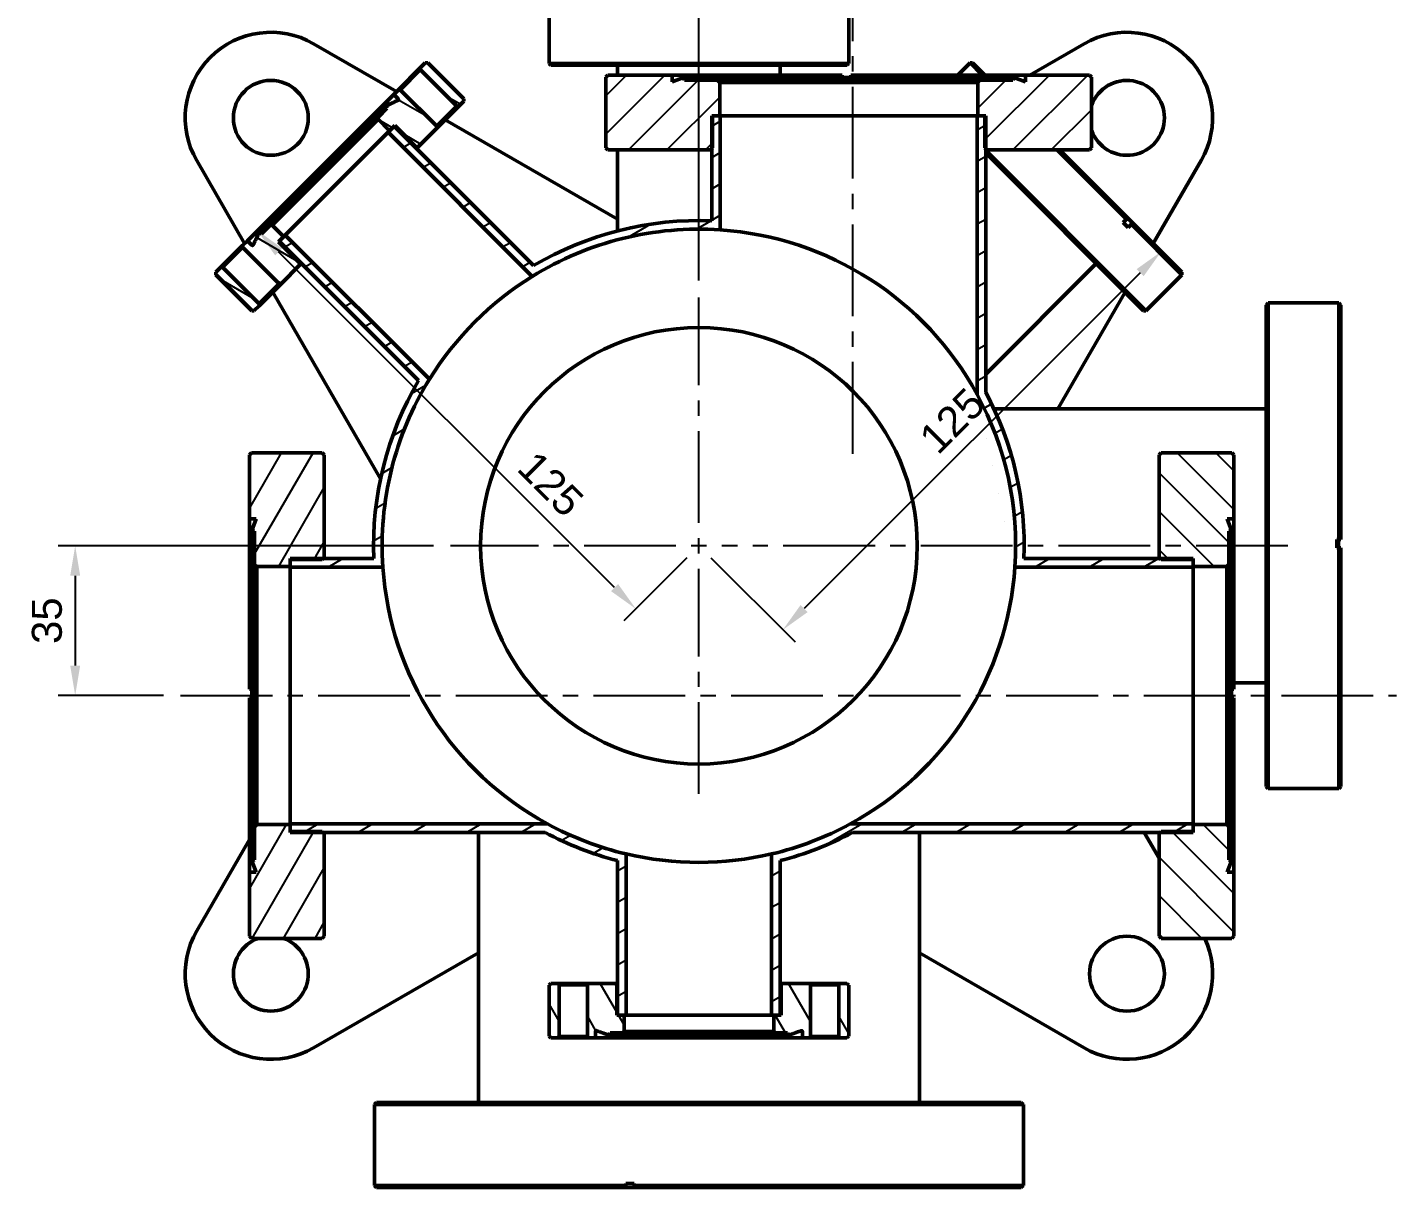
# Model space of a CAD drawing. Header units: millimetres. Extents: x 0 to 1189, y 0 to 841.
# Drawn here: x 510.4 to 670.3, y 176.5 to 312 of the extents above; entities that cross this region are included whole.
import ezdxf

# ---------------------------------------------------------------- set-up
doc = ezdxf.new("R2010")
doc.units = ezdxf.units.MM
doc.header["$LTSCALE"] = 0.75
doc.linetypes.add('CENTER2', pattern=[28.575, 19.05, -3.175, 3.175, -3.175])
for name, color, linetype, lineweight in [('FD_Dimensions', 7, 'Continuous', 25), ('Hatching', 7, 'Continuous', 25), ('Smart Centers', 7, 'CENTER2', 25), ('Visible', 7, 'Continuous', 50)]:
    doc.layers.add(name, color=color, linetype=linetype, lineweight=lineweight)
doc.styles.get("Standard").update_dxf_attribs({"font": 'arial.ttf'})
doc.dimstyles.new('Dim-ISO-25', dxfattribs={"dimtxt": 3.5, "dimasz": 3.5, "dimexe": 2, "dimexo": 2, "dimgap": 1.5, "dimtad": 1, "dimzin": 12, "dimdsep": 46, "dimtxsty": 'Standard', "dimcen": 0, "dimazin": 3, "dimtp": 0.1, "dimtm": 0.1, "dimtfac": 0.714, "dimtmove": 0, "dimatfit": 3, "dimfxl": 1, "dimtzin": 12, "dimarcsym": 0})

# ---------------------------------------------------------------- blocks, each defined once
blk = doc.blocks.new('*U17')
at = {"layer": 'Smart Centers', "color": 0, "ltscale": 0.75, "transparency": 16777216}
for p, q in [((0, 2.678906), (0, 29)), ((-2.678906, 0), (-29, 0)), ((68.793632, 0), (2.678906, 0)), ((0, -29), (0, -2.678906))]:
    blk.add_line(p, q, dxfattribs=at)
at = {"layer": 'Smart Centers', "color": 0, "linetype": 'Continuous', "ltscale": 0.75, "transparency": 16777216}
for p, q in [((0.892969, 0), (-0.892969, 0)), ((0, -0.892969), (0, 0.892969))]:
    blk.add_line(p, q, dxfattribs=at)
blk = doc.blocks.new('*U18')
at = {"layer": 'Smart Centers', "color": 0, "ltscale": 0.75, "transparency": 16777216}
blk.add_line((-103.387872, 0), (38.645291, 0), dxfattribs=at)
blk = doc.blocks.new('*D63')
at = {"layer": 'Defpoints', "color": 0, "transparency": 16777216}
for p in [(559.805141, 251.450707), (515.954937, 233.950707), (528.270105, 233.950707)]:
    blk.add_point(p, dxfattribs=at)
at = {"layer": 'FD_Dimensions', "lineweight": -2, "transparency": 16777216}
for p, q in [((557.805141, 251.450707), (513.954937, 251.450707)), ((515.954937, 247.950707), (515.954937, 237.450707)), ((526.270105, 233.950707), (513.954937, 233.950707))]:
    blk.add_line(p, q, dxfattribs=at)
at = {"layer": 'FD_Dimensions', "transparency": 16777216}
for points in [[(515.371603, 247.950707), (516.53827, 247.950707), (515.954937, 251.450707)], [(515.371603, 237.450707), (516.53827, 237.450707), (515.954937, 233.950707)]]:
    blk.add_solid(points, dxfattribs=at)
at = {"layer": 'FD_Dimensions', "color": 0, "transparency": 16777216, "insert": (512.666737, 242.700707), "char_height": 3.5, "attachment_point": 5, "rotation": 90}
blk.add_mtext('35', dxfattribs=at)
blk = doc.blocks.new('*U20')
at = {"layer": 'Smart Centers', "color": 0, "ltscale": 0.75, "transparency": 16777216}
blk.add_line((0, -28.077044), (0, 31.084237), dxfattribs=at)
blk = doc.blocks.new('*D64')
at = {"layer": 'Defpoints', "color": 0, "transparency": 16777216}
for p in [(588.805141, 324.041663), (606.805206, 321.374029), (588.805141, 280.450707)]:
    blk.add_point(p, dxfattribs=at)
at = {"layer": 'FD_Dimensions', "lineweight": -2, "transparency": 16777216}
for p, q in [((588.805141, 282.450707), (588.805141, 326.041663)), ((606.805206, 323.374029), (606.805206, 326.041663)), ((603.305206, 324.041663), (592.305141, 324.041663))]:
    blk.add_line(p, q, dxfattribs=at)
at = {"layer": 'FD_Dimensions', "transparency": 16777216}
for points in [[(592.305141, 324.624996), (592.305141, 323.458329), (588.805141, 324.041663)], [(603.305206, 324.624996), (603.305206, 323.458329), (606.805206, 324.041663)]]:
    blk.add_solid(points, dxfattribs=at)
at = {"layer": 'FD_Dimensions', "color": 0, "transparency": 16777216, "insert": (597.805173, 327.329862), "char_height": 3.5, "attachment_point": 5}
blk.add_mtext('36', dxfattribs=at)
blk = doc.blocks.new('*D69')
at = {"layer": 'Defpoints', "color": 0, "transparency": 16777216}
for p in [(544.764984, 295.798898), (537.243745, 288.277659), (588.805141, 251.450707)]:
    blk.add_point(p, dxfattribs=at)
at = {"layer": 'FD_Dimensions', "color": 0, "lineweight": -2, "transparency": 16777216}
for p, q in [((543.35077, 294.384684), (535.829532, 286.863446)), ((578.963045, 246.558359), (539.718619, 285.802786)), ((587.390927, 250.036494), (580.023706, 242.669272))]:
    blk.add_line(p, q, dxfattribs=at)
at = {"layer": 'FD_Dimensions', "color": 0, "transparency": 16777216}
for points in [[(540.131098, 286.215265), (539.30614, 285.390307), (537.243745, 288.277659)], [(579.375524, 246.970838), (578.550567, 246.14588), (581.437919, 244.083486)]]:
    blk.add_solid(points, dxfattribs=at)
at = {"layer": 'FD_Dimensions', "color": 0, "transparency": 16777216, "insert": (571.501313, 258.668619), "char_height": 3.5, "attachment_point": 5, "rotation": 315}
blk.add_mtext('125', dxfattribs=at)
blk = doc.blocks.new('*D70')
at = {"layer": 'Defpoints', "color": 0, "transparency": 16777216}
for p in [(642.812642, 285.831554), (588.805141, 251.450707), (598.618468, 241.63738)]:
    blk.add_point(p, dxfattribs=at)
at = {"layer": 'FD_Dimensions', "lineweight": -2, "transparency": 16777216}
for p, q in [((640.337768, 283.35668), (601.093342, 244.112254)), ((590.219354, 250.036494), (600.032681, 240.223167))]:
    blk.add_line(p, q, dxfattribs=at)
at = {"layer": 'FD_Dimensions', "transparency": 16777216}
for points in [[(639.925289, 283.769159), (640.750247, 282.944201), (642.812642, 285.831554)], [(600.680863, 244.524733), (601.50582, 243.699775), (598.618468, 241.63738)]]:
    blk.add_solid(points, dxfattribs=at)
at = {"layer": 'FD_Dimensions', "color": 0, "transparency": 16777216, "insert": (618.391291, 266.058731), "char_height": 3.5, "attachment_point": 5, "rotation": 45}
blk.add_mtext('125', dxfattribs=at)

msp = doc.modelspace()

# ---------------------------------------------------------------- hatches: boundary and pattern name
at = {"layer": 'Hatching'}
h = msp.add_hatch(dxfattribs=at)
h.set_pattern_fill('ANSI31', color=256, angle=105, style=0)
edge = h.paths.add_edge_path(flags=0)
edge.add_line((532.3793, 283.4132), (532.3793, 283.1304))
edge.add_line((532.3793, 283.1304), (536.5866, 278.9231))
edge.add_line((536.5866, 278.9231), (536.8694, 278.9231))
edge.add_line((536.8694, 278.9231), (537.446, 279.4997))
edge.add_spline(control_points=[(537.446, 279.4997), (537.4465, 279.6109), (537.4471, 279.7129)], knot_values=[0, 0, 0, 0.04264723, 0.04264723, 0.04264723], weights=[1, 1.00093886, 1], degree=2, periodic=0)
edge.add_line((537.4471, 279.7129), (533.1691, 283.9909))
edge.add_spline(control_points=[(533.1691, 283.9909), (533.0671, 283.9903), (532.9559, 283.9898)], knot_values=[0, 0, 0, 0.04264723, 0.04264723, 0.04264723], weights=[1, 1.00093886, 1], degree=2, periodic=0)
edge.add_line((532.9559, 283.9898), (532.3793, 283.4132))
edge = h.paths.add_edge_path(flags=0)
edge.add_line((557.1255, 307.8766), (556.8426, 307.8766))
edge.add_line((556.8426, 307.8766), (556.2661, 307.3))
edge.add_spline(control_points=[(556.2661, 307.3), (556.2655, 307.1887), (556.265, 307.0867)], knot_values=[0, 0, 0, 0.04264723, 0.04264723, 0.04264723], weights=[1, 1.00093886, 1], degree=2, periodic=0)
edge.add_line((556.265, 307.0867), (560.543, 302.8087))
edge.add_spline(control_points=[(560.543, 302.8087), (560.645, 302.8093), (560.7562, 302.8098)], knot_values=[0, 0, 0, 0.04264723, 0.04264723, 0.04264723], weights=[1, 1.00093886, 1], degree=2, periodic=0)
edge.add_line((560.7562, 302.8098), (561.3328, 303.3864))
edge.add_line((561.3328, 303.3864), (561.3328, 303.6693))
edge.add_line((561.3328, 303.6693), (557.1255, 307.8766))
edge = h.paths.add_edge_path(flags=0)
edge.add_line((552.2279, 302.8376), (552.3628, 302.5482))
edge.add_line((552.3628, 302.5482), (551.326, 301.5114))
edge.add_line((551.326, 301.5114), (551.326, 301.2992))
edge.add_line((551.326, 301.2992), (552.6695, 299.9557))
edge.add_line((552.6695, 299.9557), (553.2, 300.4862))
edge.add_line((553.2, 300.4862), (553.2707, 300.557))
edge.add_line((553.2707, 300.557), (555.781, 298.0467))
edge.add_line((555.781, 298.0467), (555.9931, 298.0468))
edge.add_line((555.9931, 298.0468), (558.1996, 300.2532))
edge.add_spline(control_points=[(558.1996, 300.2532), (558.2001, 300.3645), (558.2007, 300.4665)], knot_values=[0, 0, 0, 0.04264723, 0.04264723, 0.04264723], weights=[1, 1.00093886, 1], degree=2, periodic=0)
edge.add_line((558.2007, 300.4665), (553.9227, 304.7445))
edge.add_spline(control_points=[(553.9227, 304.7445), (553.8207, 304.7439), (553.7095, 304.7434)], knot_values=[0, 0, 0, 0.04264723, 0.04264723, 0.04264723], weights=[1, 1.00093886, 1], degree=2, periodic=0)
edge.add_line((553.7095, 304.7434), (553.1563, 304.1902))
edge.add_line((553.1563, 304.1902), (553.6824, 303.6641))
edge.add_spline(control_points=[(553.6824, 303.6641), (553.6912, 303.6553), (553.6994, 303.643), (553.7088, 303.6202), (553.7117, 303.6057), (553.7117, 303.581), (553.7088, 303.5665), (553.6994, 303.5437), (553.6912, 303.5313), (553.6747, 303.5149), (553.6642, 303.5075), (553.654, 303.5027)], knot_values=[0, 0, 0, 0, 0.0074043, 0.0074043, 0.01480942, 0.01480942, 0.02221552, 0.02221552, 0.02962245, 0.02962245, 0.0361723, 0.0361723, 0.0361723, 0.0361723], degree=3, periodic=0)
edge.add_spline(control_points=[(553.654, 303.5027), (552.8939, 303.1482), (552.2279, 302.8376)], knot_values=[0, 0, 0, 0.31470374, 0.31470374, 0.31470374], weights=[1, 1.00218043, 1], degree=2, periodic=0)
edge = h.paths.add_edge_path(flags=0)
edge.add_line((537.7076, 287.893), (537.4183, 288.0279))
edge.add_spline(control_points=[(537.4183, 288.0279), (537.1076, 287.3619), (536.7532, 286.6019)], knot_values=[0, 0, 0, 0.31470374, 0.31470374, 0.31470374], weights=[1, 1.00218043, 1], degree=2, periodic=0)
edge.add_spline(control_points=[(536.7532, 286.6019), (536.7484, 286.5916), (536.7409, 286.5811), (536.7245, 286.5647), (536.7122, 286.5565), (536.6894, 286.547), (536.6748, 286.5441), (536.6502, 286.5441), (536.6356, 286.547), (536.6128, 286.5565), (536.6005, 286.5647), (536.5918, 286.5734)], knot_values=[-0.0361723, -0.0361723, -0.0361723, -0.0361723, -0.02962245, -0.02962245, -0.02221552, -0.02221552, -0.01480942, -0.01480942, -0.0074043, -0.0074043, 0, 0, 0, 0], degree=3, periodic=0)
edge.add_line((536.5918, 286.5734), (536.0656, 287.0996))
edge.add_line((536.0656, 287.0996), (535.5125, 286.5464))
edge.add_spline(control_points=[(535.5125, 286.5464), (535.512, 286.4352), (535.5114, 286.3332)], knot_values=[0, 0, 0, 0.04264723, 0.04264723, 0.04264723], weights=[1, 1.00093886, 1], degree=2, periodic=0)
edge.add_line((535.5114, 286.3332), (539.7894, 282.0552))
edge.add_spline(control_points=[(539.7894, 282.0552), (539.8914, 282.0557), (540.0026, 282.0563)], knot_values=[0, 0, 0, 0.04264723, 0.04264723, 0.04264723], weights=[1, 1.00093886, 1], degree=2, periodic=0)
edge.add_line((540.0026, 282.0563), (542.2091, 284.2627))
edge.add_line((542.2091, 284.2627), (542.2091, 284.4749))
edge.add_line((542.2091, 284.4749), (539.6989, 286.9851))
edge.add_line((539.6989, 286.9851), (539.7696, 287.0559))
edge.add_line((539.7696, 287.0559), (540.3001, 287.5864))
edge.add_line((540.3001, 287.5864), (538.9566, 288.9299))
edge.add_line((538.9566, 288.9299), (538.7445, 288.9298))
edge.add_line((538.7445, 288.9298), (537.7076, 287.893))
h = msp.add_hatch(dxfattribs=at)
h.set_pattern_fill('ANSI31', color=256, style=0)
h.paths.add_polyline_path([(625.6035, 306.1507), (625.4943, 305.8507), (621.6281, 305.8507), (621.3781, 305.6007), (621.3781, 301.7007), (622.2032, 301.7007), (622.2032, 297.9507), (622.3032, 297.8507), (622.4532, 297.7007), (634.429, 297.7007), (634.679, 297.9507), (634.679, 306.2007), (634.429, 306.4507), (626.9411, 306.4507), (626.9411, 305.6639)], flags=0)
h.paths.add_polyline_path([(587.116, 305.8507), (587.0068, 306.1507), (585.6692, 305.6639), (585.6692, 306.4507), (578.1813, 306.4507), (577.9312, 306.2007), (577.9312, 297.9507), (578.1813, 297.7007), (590.1571, 297.7007), (590.3071, 297.8507), (590.4071, 297.9507), (590.4071, 301.7007), (591.2322, 301.7007), (591.2322, 305.6007), (590.9822, 305.8507)], flags=0)
h = msp.add_hatch(dxfattribs=at)
h.set_pattern_fill('ANSI31', color=256, angle=-15, style=0)
edge = h.paths.add_edge_path(flags=0)
edge.add_line((590.3071, 301.7007), (590.3071, 297.8507))
edge.add_line((590.3071, 297.8507), (590.3071, 289.421))
edge.add_ellipse((588.8051, 251.4507), major_axis=(1.502, 37.9703), ratio=1, start_angle=0, end_angle=32.792822)
edge.add_line((569.5029, 284.1833), (553.2, 300.4862))
edge.add_line((553.2, 300.4862), (552.6695, 299.9557))
edge.add_line((552.6695, 299.9557), (552.4926, 299.7789))
edge.add_line((552.4926, 299.7789), (569.3491, 282.9223))
edge.add_ellipse((588.8051, 251.4507), major_axis=(-19.456, 31.4716), ratio=1, start_angle=324.397788, end_angle=360, ccw=False)
edge.add_line((591.3072, 288.366), (591.3072, 301.7007))
edge.add_line((591.3072, 301.7007), (591.2322, 301.7007))
edge.add_line((591.2322, 301.7007), (590.4071, 301.7007))
edge.add_line((590.4071, 301.7007), (590.3071, 301.7007))
edge = h.paths.add_edge_path(flags=0)
edge.add_line((550.8348, 249.9488), (544.9051, 249.9488))
edge.add_line((544.9051, 249.9488), (541.0551, 249.9488))
edge.add_line((541.0551, 249.9488), (541.0551, 249.8487))
edge.add_line((541.0551, 249.8487), (541.0551, 249.0236))
edge.add_line((541.0551, 249.0236), (541.0551, 248.9486))
edge.add_line((541.0551, 248.9486), (551.8898, 248.9486))
edge.add_ellipse((588.8051, 251.4507), major_axis=(-36.9153, -2.5021), ratio=1, start_angle=-35.602212, end_angle=0, ccw=False)
edge.add_line((557.3335, 270.9067), (540.477, 287.7632))
edge.add_line((540.477, 287.7632), (540.3001, 287.5864))
edge.add_line((540.3001, 287.5864), (539.7696, 287.0559))
edge.add_line((539.7696, 287.0559), (556.0725, 270.7529))
edge.add_ellipse((588.8051, 251.4507), major_axis=(-32.7326, 19.3022), ratio=1, start_angle=0, end_angle=32.792822)
edge = h.paths.add_edge_path(flags=0)
edge.add_line((541.0551, 217.9527), (544.9051, 217.9527))
edge.add_line((544.9051, 217.9527), (570.8641, 217.9527))
edge.add_ellipse((588.8051, 251.4507), major_axis=(-17.941, -33.498), ratio=1, start_angle=360, end_angle=373.700428)
edge.add_line((579.3084, 214.6565), (579.3084, 196.6007))
edge.add_line((579.3084, 196.6007), (580.0587, 196.6007))
edge.add_line((580.0587, 196.6007), (580.3088, 196.6007))
edge.add_line((580.3088, 196.6007), (580.3088, 215.4394))
edge.add_ellipse((588.8051, 251.4507), major_axis=(-8.4963, -36.0113), ratio=1, start_angle=344.715923, end_angle=360, ccw=False)
edge.add_line((571.1166, 218.9528), (541.0551, 218.9528))
edge.add_line((541.0551, 218.9528), (541.0551, 218.8778))
edge.add_line((541.0551, 218.8778), (541.0551, 218.0527))
edge.add_line((541.0551, 218.0527), (541.0551, 217.9527))
edge = h.paths.add_edge_path(flags=0)
edge.add_line((646.5551, 249.9488), (642.7051, 249.9488))
edge.add_line((642.7051, 249.9488), (626.7754, 249.9488))
edge.add_ellipse((588.8051, 251.4507), major_axis=(37.9703, -1.502), ratio=1, start_angle=0, end_angle=30.438028)
edge.add_line((622.3032, 269.3917), (622.3032, 297.8507))
edge.add_line((622.3032, 297.8507), (622.3032, 301.7007))
edge.add_line((622.3032, 301.7007), (622.2032, 301.7007))
edge.add_line((622.2032, 301.7007), (621.3781, 301.7007))
edge.add_line((621.3781, 301.7007), (621.3031, 301.7007))
edge.add_line((621.3031, 301.7007), (621.3031, 269.1393))
edge.add_ellipse((588.8051, 251.4507), major_axis=(32.4979, 17.6886), ratio=1, start_angle=327.563091, end_angle=360, ccw=False)
edge.add_line((625.7204, 248.9486), (646.5551, 248.9486))
edge.add_line((646.5551, 248.9486), (646.5551, 249.0236))
edge.add_line((646.5551, 249.0236), (646.5551, 249.8487))
edge.add_line((646.5551, 249.8487), (646.5551, 249.9488))
edge = h.paths.add_edge_path(flags=0)
edge.add_line((606.7462, 217.9527), (642.7051, 217.9527))
edge.add_line((642.7051, 217.9527), (646.5551, 217.9527))
edge.add_line((646.5551, 217.9527), (646.5551, 218.0527))
edge.add_line((646.5551, 218.0527), (646.5551, 218.8778))
edge.add_line((646.5551, 218.8778), (646.5551, 218.9528))
edge.add_line((646.5551, 218.9528), (606.4937, 218.9528))
edge.add_ellipse((588.8051, 251.4507), major_axis=(17.6886, -32.4979), ratio=1, start_angle=344.715923, end_angle=360, ccw=False)
edge.add_line((597.3015, 215.4394), (597.3015, 196.6007))
edge.add_line((597.3015, 196.6007), (597.5516, 196.6007))
edge.add_line((597.5516, 196.6007), (598.3019, 196.6007))
edge.add_line((598.3019, 196.6007), (598.3019, 214.6565))
edge.add_ellipse((588.8051, 251.4507), major_axis=(9.4967, -36.7942), ratio=1, start_angle=0, end_angle=13.700428)
h = msp.add_hatch(dxfattribs=at)
h.set_pattern_fill('ANSI31', color=256, angle=15, style=0)
h.paths.add_polyline_path([(536.6051, 253.2491), (536.9051, 253.1399), (536.9051, 249.2737), (537.1551, 249.0236), (541.0551, 249.0236), (541.0551, 249.8487), (544.8051, 249.8487), (544.9051, 249.9488), (545.0551, 250.0988), (545.0551, 262.0746), (544.8051, 262.3246), (536.5551, 262.3246), (536.3051, 262.0746), (536.3051, 254.5867), (537.092, 254.5867)], flags=0)
h.paths.add_polyline_path([(536.9051, 214.7615), (536.6051, 214.6523), (537.092, 213.3147), (536.3051, 213.3147), (536.3051, 205.8268), (536.5551, 205.5768), (544.8051, 205.5768), (545.0551, 205.8268), (545.0551, 217.8026), (544.9051, 217.9527), (544.8051, 218.0527), (541.0551, 218.0527), (541.0551, 218.8778), (537.1551, 218.8778), (536.9051, 218.6277)], flags=0)
h = msp.add_hatch(dxfattribs=at)
h.set_pattern_fill('ANSI31', color=256, angle=90, style=0)
h.paths.add_polyline_path([(651.0051, 214.6523), (650.7051, 214.7615), (650.7051, 218.6277), (650.4551, 218.8778), (646.5551, 218.8778), (646.5551, 218.0527), (642.8051, 218.0527), (642.7051, 217.9527), (642.5551, 217.8026), (642.5551, 205.8268), (642.8051, 205.5768), (651.0551, 205.5768), (651.3051, 205.8268), (651.3051, 213.3147), (650.5183, 213.3147)], flags=0)
h.paths.add_polyline_path([(650.7051, 253.1399), (651.0051, 253.2491), (650.5183, 254.5867), (651.3051, 254.5867), (651.3051, 262.0746), (651.0551, 262.3246), (642.8051, 262.3246), (642.5551, 262.0746), (642.5551, 250.0988), (642.7051, 249.9488), (642.8051, 249.8487), (646.5551, 249.8487), (646.5551, 249.0236), (650.4551, 249.0236), (650.7051, 249.2737)], flags=0)
h = msp.add_hatch(dxfattribs=at)
h.set_pattern_fill('ANSI31', color=256, angle=75, style=0)
edge = h.paths.add_edge_path(flags=0)
edge.add_line((606.1033, 193.9507), (606.3034, 194.1507))
edge.add_line((606.3034, 194.1507), (606.3034, 200.1007))
edge.add_line((606.3034, 200.1007), (606.1033, 200.3007))
edge.add_line((606.1033, 200.3007), (605.2879, 200.3007))
edge.add_spline(control_points=[(605.2879, 200.3007), (605.2089, 200.2224), (605.1364, 200.1507)], knot_values=[0, 0, 0, 0.04264723, 0.04264723, 0.04264723], weights=[1, 1.00093886, 1], degree=2, periodic=0)
edge.add_line((605.1364, 200.1507), (605.1364, 194.1007))
edge.add_spline(control_points=[(605.1364, 194.1007), (605.2089, 194.029), (605.2879, 193.9507)], knot_values=[0, 0, 0, 0.04264723, 0.04264723, 0.04264723], weights=[1, 1.00093886, 1], degree=2, periodic=0)
edge.add_line((605.2879, 193.9507), (606.1033, 193.9507))
edge = h.paths.add_edge_path(flags=0)
edge.add_line((571.3069, 194.1507), (571.5069, 193.9507))
edge.add_line((571.5069, 193.9507), (572.3223, 193.9507))
edge.add_spline(control_points=[(572.3223, 193.9507), (572.4014, 194.029), (572.4739, 194.1007)], knot_values=[0, 0, 0, 0.04264723, 0.04264723, 0.04264723], weights=[1, 1.00093886, 1], degree=2, periodic=0)
edge.add_line((572.4739, 194.1007), (572.4739, 200.1507))
edge.add_spline(control_points=[(572.4739, 200.1507), (572.4014, 200.2224), (572.3223, 200.3007)], knot_values=[0, 0, 0, 0.04264723, 0.04264723, 0.04264723], weights=[1, 1.00093886, 1], degree=2, periodic=0)
edge.add_line((572.3223, 200.3007), (571.5069, 200.3007))
edge.add_line((571.5069, 200.3007), (571.3069, 200.1007))
edge.add_line((571.3069, 200.1007), (571.3069, 194.1507))
edge = h.paths.add_edge_path(flags=0)
edge.add_line((578.3331, 194.2507), (578.4423, 194.5507))
edge.add_line((578.4423, 194.5507), (579.9087, 194.5507))
edge.add_line((579.9087, 194.5507), (580.0587, 194.7007))
edge.add_line((580.0587, 194.7007), (580.0587, 196.6007))
edge.add_line((580.0587, 196.6007), (579.3084, 196.6007))
edge.add_line((579.3084, 196.6007), (579.2084, 196.6007))
edge.add_line((579.2084, 196.6007), (579.2084, 200.1507))
edge.add_line((579.2084, 200.1507), (579.0583, 200.3007))
edge.add_line((579.0583, 200.3007), (575.9379, 200.3007))
edge.add_spline(control_points=[(575.9379, 200.3007), (575.8589, 200.2224), (575.7864, 200.1507)], knot_values=[0, 0, 0, 0.04264723, 0.04264723, 0.04264723], weights=[1, 1.00093886, 1], degree=2, periodic=0)
edge.add_line((575.7864, 200.1507), (575.7864, 194.1007))
edge.add_spline(control_points=[(575.7864, 194.1007), (575.8589, 194.029), (575.9379, 193.9507)], knot_values=[0, 0, 0, 0.04264723, 0.04264723, 0.04264723], weights=[1, 1.00093886, 1], degree=2, periodic=0)
edge.add_line((575.9379, 193.9507), (576.7202, 193.9507))
edge.add_line((576.7202, 193.9507), (576.7202, 194.6948))
edge.add_spline(control_points=[(576.7202, 194.6948), (576.7202, 194.7071), (576.7231, 194.7217), (576.7326, 194.7445), (576.7408, 194.7568), (576.7582, 194.7742), (576.7706, 194.7825), (576.7934, 194.7919), (576.8079, 194.7948), (576.8312, 194.7948), (576.8438, 194.7926), (576.8545, 194.7888)], knot_values=[0, 0, 0, 0, 0.0074043, 0.0074043, 0.01480942, 0.01480942, 0.02221552, 0.02221552, 0.02962245, 0.02962245, 0.0361723, 0.0361723, 0.0361723, 0.0361723], degree=3, periodic=0)
edge.add_spline(control_points=[(576.8545, 194.7888), (577.6425, 194.502), (578.3331, 194.2507)], knot_values=[0, 0, 0, 0.31470374, 0.31470374, 0.31470374], weights=[1, 1.00218035, 1], degree=2, periodic=0)
edge = h.paths.add_edge_path(flags=0)
edge.add_line((599.1679, 194.5507), (599.2772, 194.2507))
edge.add_spline(control_points=[(599.2772, 194.2507), (599.9678, 194.502), (600.7558, 194.7888)], knot_values=[0, 0, 0, 0.31470374, 0.31470374, 0.31470374], weights=[1, 1.00218035, 1], degree=2, periodic=0)
edge.add_spline(control_points=[(600.7558, 194.7888), (600.7665, 194.7926), (600.7791, 194.7948), (600.8024, 194.7948), (600.8169, 194.7919), (600.8397, 194.7825), (600.852, 194.7742), (600.8695, 194.7568), (600.8777, 194.7445), (600.8872, 194.7217), (600.8901, 194.7071), (600.8901, 194.6948)], knot_values=[-0.0361723, -0.0361723, -0.0361723, -0.0361723, -0.02962245, -0.02962245, -0.02221552, -0.02221552, -0.01480942, -0.01480942, -0.0074043, -0.0074043, 0, 0, 0, 0], degree=3, periodic=0)
edge.add_line((600.8901, 194.6948), (600.8901, 193.9507))
edge.add_line((600.8901, 193.9507), (601.6723, 193.9507))
edge.add_spline(control_points=[(601.6723, 193.9507), (601.7514, 194.029), (601.8239, 194.1007)], knot_values=[0, 0, 0, 0.04264723, 0.04264723, 0.04264723], weights=[1, 1.00093886, 1], degree=2, periodic=0)
edge.add_line((601.8239, 194.1007), (601.8239, 200.1507))
edge.add_spline(control_points=[(601.8239, 200.1507), (601.7514, 200.2224), (601.6723, 200.3007)], knot_values=[0, 0, 0, 0.04264723, 0.04264723, 0.04264723], weights=[1, 1.00093886, 1], degree=2, periodic=0)
edge.add_line((601.6723, 200.3007), (598.5519, 200.3007))
edge.add_line((598.5519, 200.3007), (598.4019, 200.1507))
edge.add_line((598.4019, 200.1507), (598.4019, 196.6007))
edge.add_line((598.4019, 196.6007), (598.3019, 196.6007))
edge.add_line((598.3019, 196.6007), (597.5516, 196.6007))
edge.add_line((597.5516, 196.6007), (597.5516, 194.7007))
edge.add_line((597.5516, 194.7007), (597.7016, 194.5507))
edge.add_line((597.7016, 194.5507), (599.1679, 194.5507))

# ---------------------------------------------------------------- linework, layer by layer
at = {"layer": 'Visible', "extrusion": (1, -2.969e-13, 2e-16)}
for p, q in [((571.3051, 307.8007), (571.3051, 313.7507)), ((606.3051, 307.8007), (606.3051, 313.7507)), ((553.4871, 304.5211), (543.8051, 310.111)), ((633.8051, 310.111), (627.4654, 306.4507)), ((553.7095, 304.7434), (556.2661, 307.3)), ((556.265, 307.0867), (553.9227, 304.7445)), ((556.265, 307.0867), (560.543, 302.8087)), ((556.8426, 307.8766), (556.2661, 307.3)), ((556.8439, 307.8778), (556.8426, 307.8766)), ((557.1255, 307.8766), (556.8426, 307.8766)), ((556.8439, 307.8778), (557.1268, 307.8778)), ((557.1255, 307.8766), (557.1268, 307.8778)), ((561.3328, 303.6693), (557.1255, 307.8766)), ((561.334, 303.6705), (557.1268, 307.8778)), ((606.3051, 307.8007), (571.3051, 307.8007)), ((571.5051, 307.6007), (571.3051, 307.8007)), ((571.5051, 307.6007), (606.1051, 307.6007)), ((579.3051, 306.4507), (579.3051, 307.6007)), ((598.3051, 306.4507), (598.3051, 307.6007)), ((606.1051, 307.6007), (606.3051, 307.8007)), ((619.0564, 306.4507), (620.4835, 307.8778)), ((620.4835, 307.8778), (621.9106, 306.4507)), ((620.7664, 307.8778), (620.4835, 307.8778)), ((622.1935, 306.4507), (620.7664, 307.8778)), ((578.1813, 306.4507), (577.9312, 306.2007)), ((577.9312, 306.2007), (577.9312, 297.9507)), ((585.6692, 306.4507), (578.1813, 306.4507)), ((585.6692, 305.6639), (585.6692, 306.4507)), ((585.6692, 306.4507), (605.5551, 306.4507)), ((587.0068, 306.1507), (585.6692, 305.6639)), ((587.116, 305.8507), (587.0068, 306.1507)), ((587.0068, 306.1507), (625.6035, 306.1507)), ((590.9822, 305.8507), (587.116, 305.8507)), ((591.2322, 305.6007), (590.9822, 305.8507)), ((590.9822, 305.8507), (621.6281, 305.8507)), ((591.2322, 301.7007), (591.2322, 305.6007)), ((621.3781, 305.6007), (591.2322, 305.6007)), ((605.5551, 306.1507), (605.5551, 306.4507)), ((606.5551, 306.4507), (626.9411, 306.4507)), ((606.5551, 306.4507), (606.5551, 306.1507)), ((621.6281, 305.8507), (621.3781, 305.6007)), ((621.3781, 305.6007), (621.3781, 301.7007)), ((625.4943, 305.8507), (621.6281, 305.8507)), ((625.6035, 306.1507), (625.4943, 305.8507)), ((626.9411, 305.6639), (625.6035, 306.1507)), ((634.429, 306.4507), (626.9411, 306.4507)), ((626.9411, 306.4507), (626.9411, 305.6639)), ((634.679, 306.2007), (634.429, 306.4507)), ((634.679, 297.9507), (634.679, 306.2007)), ((553.1563, 304.1902), (536.0656, 287.0996)), ((553.7095, 304.7434), (553.1563, 304.1902)), ((553.1563, 304.1902), (553.6824, 303.6641)), ((558.2007, 300.4665), (553.9227, 304.7445)), ((552.2279, 302.8376), (537.4183, 288.0279)), ((552.3628, 302.5482), (551.326, 301.5114)), ((552.2279, 302.8376), (552.3628, 302.5482)), ((560.7562, 302.8098), (558.1996, 300.2532)), ((558.2007, 300.4665), (560.543, 302.8087)), ((560.7562, 302.8098), (561.3328, 303.3864)), ((561.334, 303.6705), (561.3328, 303.6693)), ((561.3328, 303.3864), (561.3328, 303.6693)), ((561.3328, 303.3864), (561.334, 303.3877)), ((561.334, 303.3877), (561.334, 303.6705)), ((538.7445, 288.9298), (551.326, 301.5114)), ((551.326, 301.2992), (538.9566, 288.9299)), ((551.326, 301.5114), (551.326, 301.2992)), ((551.326, 301.2992), (552.6695, 299.9557)), ((579.3051, 289.615), (559.1804, 301.2341)), ((590.3071, 301.7007), (590.3071, 289.421)), ((591.3072, 301.7007), (590.3071, 301.7007)), ((590.4071, 297.9507), (590.4071, 301.7007)), ((590.4071, 301.7007), (591.2322, 301.7007)), ((591.3072, 288.366), (591.3072, 301.7007)), ((591.3072, 301.7007), (621.3031, 301.7007)), ((622.3032, 301.7007), (621.3031, 301.7007)), ((621.3031, 301.7007), (621.3031, 269.1393)), ((621.3781, 301.7007), (622.2032, 301.7007)), ((622.2032, 301.7007), (622.2032, 297.9507)), ((622.3032, 269.3917), (622.3032, 301.7007)), ((540.477, 287.7632), (552.4926, 299.7789)), ((553.2, 300.4862), (552.4926, 299.7789)), ((552.4926, 299.7789), (569.3491, 282.9223)), ((552.6695, 299.9557), (553.2707, 300.557)), ((569.5029, 284.1833), (553.2, 300.4862)), ((553.2707, 300.557), (555.781, 298.0467)), ((555.9931, 298.0468), (558.1996, 300.2532)), ((555.7102, 297.976), (555.781, 298.0467)), ((555.781, 298.0467), (555.9931, 298.0468)), ((555.9931, 298.0468), (555.8163, 297.8699)), ((555.8186, 297.8723), (569.5058, 284.185)), ((577.9312, 297.9507), (578.1813, 297.7007)), ((578.1813, 297.7007), (590.1571, 297.7007)), ((579.3051, 288.244), (579.3051, 297.7007)), ((590.1571, 297.7007), (590.4071, 297.9507)), ((590.3071, 297.7007), (590.1571, 297.7007)), ((622.2032, 297.9507), (622.4532, 297.7007)), ((622.4532, 297.7007), (622.3032, 297.7007)), ((641.025, 278.9218), (622.3032, 297.6436)), ((622.4532, 297.7007), (634.429, 297.7007)), ((630.6606, 297.7007), (638.7364, 289.625)), ((638.807, 289.8371), (630.9435, 297.7007)), ((634.429, 297.7007), (634.679, 297.9507)), ((530.1449, 296.4507), (535.7348, 286.7687)), ((622.3032, 297.3608), (640.7421, 278.9218)), ((641.8755, 286.7687), (647.4654, 296.4507)), ((638.7364, 289.625), (638.3475, 289.2361)), ((638.807, 289.8371), (638.7364, 289.625)), ((639.4194, 289.2248), (638.807, 289.8371)), ((537.7076, 287.893), (537.4183, 288.0279)), ((538.7445, 288.9298), (537.7076, 287.893)), ((538.9566, 288.9299), (538.7445, 288.9298)), ((540.3001, 287.5864), (538.9566, 288.9299)), ((638.9598, 288.6237), (638.3475, 289.2361)), ((638.9598, 288.6237), (639.3487, 289.0126)), ((639.3487, 289.0126), (639.4194, 289.2248)), ((639.3487, 289.0126), (645.2323, 283.1291)), ((645.2323, 283.4119), (639.4194, 289.2248)), ((532.9559, 283.9898), (535.5125, 286.5464)), ((535.5114, 286.3332), (533.1691, 283.9909)), ((535.5114, 286.3332), (539.7894, 282.0552)), ((536.0656, 287.0996), (535.5125, 286.5464)), ((536.5918, 286.5734), (536.0656, 287.0996)), ((539.6989, 286.9851), (540.3001, 287.5864)), ((542.2091, 284.4749), (539.6989, 286.9851)), ((540.477, 287.7632), (539.7696, 287.0559)), ((539.7696, 287.0559), (556.0725, 270.7529)), ((557.3335, 270.9067), (540.477, 287.7632)), ((532.3793, 283.4132), (532.378, 283.4119)), ((532.378, 283.4119), (532.378, 283.1291)), ((532.378, 283.1291), (532.3793, 283.1304)), ((536.5853, 278.9218), (532.378, 283.1291)), ((532.9559, 283.9898), (532.3793, 283.4132)), ((532.3793, 283.4132), (532.3793, 283.1304)), ((532.3793, 283.1304), (536.5866, 278.9231)), ((537.4471, 279.7129), (533.1691, 283.9909)), ((540.0026, 282.0563), (542.2091, 284.2627)), ((542.2091, 284.4749), (542.2798, 284.5456)), ((542.2091, 284.2627), (542.2091, 284.4749)), ((542.3859, 284.4396), (542.2091, 284.2627)), ((542.3836, 284.4372), (556.0708, 270.75)), ((635.2267, 284.4372), (622.3032, 271.5137)), ((641.025, 278.9218), (645.2323, 283.1291)), ((645.2323, 283.4119), (645.2323, 283.1291)), ((540.0026, 282.0563), (537.446, 279.4997)), ((537.4471, 279.7129), (539.7894, 282.0552)), ((539.0218, 281.0755), (551.6164, 259.2609)), ((630.7222, 267.4507), (638.5885, 281.0755)), ((536.5866, 278.9231), (536.5853, 278.9218)), ((536.8681, 278.9218), (536.5853, 278.9218)), ((536.5866, 278.9231), (536.8694, 278.9231)), ((536.8681, 278.9218), (536.8694, 278.9231)), ((536.8694, 278.9231), (537.446, 279.4997)), ((640.7421, 278.9218), (641.025, 278.9218)), ((655.0551, 279.5757), (655.3051, 279.8257)), ((655.0551, 279.5757), (655.0551, 223.3257)), ((655.3051, 223.0757), (655.3051, 279.8257)), ((663.5551, 279.8257), (655.3051, 279.8257)), ((663.5551, 279.8257), (663.5551, 252.2007)), ((663.8051, 279.5757), (663.5551, 279.8257)), ((663.8051, 252.2007), (663.8051, 279.5757)), ((623.2725, 267.4507), (655.0551, 267.4507)), ((536.5551, 262.3246), (536.3051, 262.0746)), ((544.8051, 262.3246), (536.5551, 262.3246)), ((545.0551, 262.0746), (544.8051, 262.3246)), ((642.8051, 262.3246), (642.5551, 262.0746)), ((651.0551, 262.3246), (642.8051, 262.3246)), ((651.3051, 262.0746), (651.0551, 262.3246)), ((536.3051, 262.0746), (536.3051, 254.5867)), ((545.0551, 250.0988), (545.0551, 262.0746)), ((642.5551, 262.0746), (642.5551, 250.0988)), ((651.3051, 254.5867), (651.3051, 262.0746)), ((536.3051, 254.5867), (537.092, 254.5867)), ((536.3051, 234.7007), (536.3051, 254.5867)), ((537.092, 254.5867), (536.6051, 253.2491)), ((651.0051, 253.2491), (650.5183, 254.5867)), ((650.5183, 254.5867), (651.3051, 254.5867)), ((651.3051, 254.5867), (651.3051, 234.7007)), ((536.6051, 253.2491), (536.9051, 253.1399)), ((536.6051, 214.6523), (536.6051, 253.2491)), ((536.9051, 253.1399), (536.9051, 249.2737)), ((650.7051, 253.1399), (651.0051, 253.2491)), ((650.7051, 249.2737), (650.7051, 253.1399)), ((651.0051, 253.2491), (651.0051, 214.6523)), ((663.3051, 251.2007), (663.3051, 252.2007)), ((663.3051, 252.2007), (663.5551, 252.2007)), ((663.5551, 251.2007), (663.3051, 251.2007)), ((663.5051, 252.2007), (663.5051, 251.2007)), ((663.8051, 252.2007), (663.5551, 252.2007)), ((663.5551, 251.2007), (663.5551, 223.0757)), ((663.5551, 251.2007), (663.8051, 251.2007)), ((663.8051, 223.3257), (663.8051, 251.2007)), ((550.8348, 249.9488), (541.0551, 249.9488)), ((541.0551, 249.9488), (541.0551, 248.9486)), ((541.0551, 249.0236), (541.0551, 249.8487)), ((541.0551, 249.8487), (544.8051, 249.8487)), ((544.8051, 249.8487), (545.0551, 250.0988)), ((545.0551, 250.0988), (545.0551, 249.9488)), ((646.5551, 249.9488), (626.7754, 249.9488)), ((642.5551, 250.0988), (642.8051, 249.8487)), ((642.5551, 249.9488), (642.5551, 250.0988)), ((642.8051, 249.8487), (646.5551, 249.8487)), ((646.5551, 248.9486), (646.5551, 249.9488)), ((646.5551, 249.8487), (646.5551, 249.0236)), ((536.9051, 249.2737), (537.1551, 249.0236)), ((536.9051, 218.6277), (536.9051, 249.2737)), ((537.1551, 249.0236), (541.0551, 249.0236)), ((537.1551, 249.0236), (537.1551, 218.8778)), ((541.0551, 248.9486), (551.8898, 248.9486)), ((541.0551, 218.9528), (541.0551, 248.9486)), ((625.7204, 248.9486), (646.5551, 248.9486)), ((646.5551, 249.0236), (650.4551, 249.0236)), ((646.5551, 248.9486), (646.5551, 218.9528)), ((650.4551, 249.0236), (650.7051, 249.2737)), ((650.4551, 218.8778), (650.4551, 249.0236)), ((650.7051, 249.2737), (650.7051, 218.6277)), ((651.3051, 235.4507), (655.0551, 235.4507)), ((536.3051, 234.7007), (536.6051, 234.7007)), ((536.3051, 213.3147), (536.3051, 233.7007)), ((536.6051, 233.7007), (536.3051, 233.7007)), ((651.0051, 234.7007), (651.3051, 234.7007)), ((651.3051, 233.7007), (651.0051, 233.7007)), ((651.3051, 233.7007), (651.3051, 213.3147)), ((655.0551, 223.3257), (655.3051, 223.0757)), ((663.5551, 223.0757), (655.3051, 223.0757)), ((663.8051, 223.3257), (663.5551, 223.0757)), ((537.1551, 218.8778), (536.9051, 218.6277)), ((536.9051, 218.6277), (536.9051, 214.7615)), ((541.0551, 218.8778), (537.1551, 218.8778)), ((571.1166, 218.9528), (541.0551, 218.9528)), ((541.0551, 218.9528), (541.0551, 217.9527)), ((541.0551, 218.0527), (541.0551, 218.8778)), ((544.8051, 218.0527), (541.0551, 218.0527)), ((541.0551, 217.9527), (570.8641, 217.9527)), ((545.0551, 217.8026), (544.8051, 218.0527)), ((545.0551, 217.9527), (545.0551, 217.8026)), ((545.0551, 205.8268), (545.0551, 217.8026)), ((563.0551, 186.4007), (563.0551, 217.9527)), ((646.5551, 218.9528), (606.4937, 218.9528)), ((606.7462, 217.9527), (646.5551, 217.9527)), ((614.5551, 186.4007), (614.5551, 217.9527)), ((642.5551, 214.9555), (640.8247, 217.9527)), ((642.8051, 218.0527), (642.5551, 217.8026)), ((642.5551, 217.8026), (642.5551, 217.9527)), ((642.5551, 217.8026), (642.5551, 205.8268)), ((646.5551, 218.0527), (642.8051, 218.0527)), ((646.5551, 217.9527), (646.5551, 218.9528)), ((650.4551, 218.8778), (646.5551, 218.8778)), ((646.5551, 218.8778), (646.5551, 218.0527)), ((650.7051, 218.6277), (650.4551, 218.8778)), ((650.7051, 214.7615), (650.7051, 218.6277)), ((536.3051, 217.1206), (530.1449, 206.4507)), ((536.9051, 214.7615), (536.6051, 214.6523)), ((536.6051, 214.6523), (537.092, 213.3147)), ((579.3084, 214.6565), (579.3084, 196.6007)), ((580.3088, 196.6007), (580.3088, 215.4394)), ((597.3015, 215.4394), (597.3015, 196.6007)), ((598.3019, 196.6007), (598.3019, 214.6565)), ((650.5183, 213.3147), (651.0051, 214.6523)), ((651.0051, 214.6523), (650.7051, 214.7615)), ((537.092, 213.3147), (536.3051, 213.3147)), ((536.3051, 213.3147), (536.3051, 205.8268)), ((651.3051, 213.3147), (650.5183, 213.3147)), ((651.3051, 205.8268), (651.3051, 213.3147)), ((536.3051, 205.8268), (536.5551, 205.5768)), ((536.5551, 205.5768), (544.8051, 205.5768)), ((544.8051, 205.5768), (545.0551, 205.8268)), ((642.5551, 205.8268), (642.8051, 205.5768)), ((642.8051, 205.5768), (651.0551, 205.5768)), ((651.0551, 205.5768), (651.3051, 205.8268)), ((543.8051, 192.7905), (563.0551, 203.9044)), ((614.5551, 203.9044), (633.8051, 192.7905)), ((571.5069, 200.3007), (571.3069, 200.1007)), ((571.3069, 200.1007), (571.3069, 194.1507)), ((572.3223, 200.3007), (571.5069, 200.3007)), ((572.3223, 200.3007), (575.9379, 200.3007)), ((572.4739, 194.1007), (572.4739, 200.1507)), ((575.7864, 200.1507), (572.4739, 200.1507)), ((575.7864, 200.1507), (575.7864, 194.1007)), ((579.0583, 200.3007), (575.9379, 200.3007)), ((579.2084, 200.1507), (579.0583, 200.3007)), ((579.0583, 200.3007), (579.3084, 200.3007)), ((579.2084, 196.6007), (579.2084, 200.1507)), ((579.3084, 200.1507), (579.2084, 200.1507)), ((598.3019, 200.3007), (598.5519, 200.3007)), ((598.4019, 200.1507), (598.3019, 200.1507)), ((598.5519, 200.3007), (598.4019, 200.1507)), ((598.4019, 200.1507), (598.4019, 196.6007)), ((601.6723, 200.3007), (598.5519, 200.3007)), ((601.6723, 200.3007), (605.2879, 200.3007)), ((601.8239, 194.1007), (601.8239, 200.1507)), ((605.1364, 200.1507), (601.8239, 200.1507)), ((605.1364, 200.1507), (605.1364, 194.1007)), ((606.1033, 200.3007), (605.2879, 200.3007)), ((606.3034, 200.1007), (606.1033, 200.3007)), ((606.3034, 194.1507), (606.3034, 200.1007)), ((580.0587, 196.6007), (579.2084, 196.6007)), ((579.3084, 196.6007), (580.3088, 196.6007)), ((580.0587, 194.7007), (580.0587, 196.6007)), ((597.3015, 196.6007), (580.3088, 196.6007)), ((597.3015, 196.6007), (598.3019, 196.6007)), ((598.4019, 196.6007), (597.5516, 196.6007)), ((597.5516, 196.6007), (597.5516, 194.7007)), ((571.3069, 194.1507), (571.5069, 193.9507)), ((571.5069, 193.9507), (572.3223, 193.9507)), ((575.9379, 193.9507), (572.3223, 193.9507)), ((572.4739, 194.1007), (575.7864, 194.1007)), ((575.9379, 193.9507), (576.7202, 193.9507)), ((576.7202, 193.9507), (576.7202, 194.6948)), ((576.7202, 193.9507), (578.096, 193.9507)), ((578.096, 194.337), (578.096, 193.9507)), ((578.096, 193.9507), (578.596, 193.9507)), ((578.3331, 194.2507), (578.4423, 194.5507)), ((578.3331, 194.2507), (599.2772, 194.2507)), ((578.4423, 194.5507), (579.9087, 194.5507)), ((578.596, 193.9507), (578.596, 194.2507)), ((578.596, 193.9507), (600.8901, 193.9507)), ((579.9087, 194.5507), (580.0587, 194.7007)), ((597.7016, 194.5507), (579.9087, 194.5507)), ((580.0587, 194.7007), (597.5516, 194.7007)), ((597.5516, 194.7007), (597.7016, 194.5507)), ((597.7016, 194.5507), (599.1679, 194.5507)), ((599.1679, 194.5507), (599.2772, 194.2507)), ((600.8901, 194.6948), (600.8901, 193.9507)), ((600.8901, 193.9507), (601.6723, 193.9507)), ((605.2879, 193.9507), (601.6723, 193.9507)), ((601.8239, 194.1007), (605.1364, 194.1007)), ((605.2879, 193.9507), (606.1033, 193.9507)), ((606.1033, 193.9507), (606.3034, 194.1507)), ((551.1551, 186.4007), (550.9051, 186.1507)), ((550.9051, 186.1507), (626.7051, 186.1507)), ((550.9051, 186.1507), (550.9051, 176.7007)), ((626.4551, 186.4007), (551.1551, 186.4007)), ((626.4551, 186.4007), (626.7051, 186.1507)), ((626.7051, 186.1507), (626.7051, 176.7007)), ((580.2757, 176.7007), (550.9051, 176.7007)), ((551.1551, 176.4507), (550.9051, 176.7007)), ((551.1551, 176.4507), (580.3287, 176.4507)), ((580.2757, 176.9507), (580.2757, 176.7007)), ((581.2529, 176.9507), (580.2757, 176.9507)), ((580.2757, 176.7007), (580.3287, 176.4507)), ((580.3287, 176.4507), (581.306, 176.4507)), ((581.2529, 176.9507), (581.2529, 176.7007)), ((626.7051, 176.7007), (581.2529, 176.7007)), ((581.2529, 176.7007), (581.306, 176.4507)), ((581.306, 176.4507), (626.4551, 176.4507)), ((626.4551, 176.4507), (626.7051, 176.7007))]:
    msp.add_line(p, q, dxfattribs=at)
at = {"layer": 'Visible', "extrusion": (0, 0, -1)}
for centre in [(-538.8051, 301.4507), (-638.8051, 201.4507)]:
    msp.add_circle(centre, 4.375, dxfattribs=at)
at = {"layer": 'Visible'}
msp.add_circle((588.8051, 251.4507), 25.5, dxfattribs=at)
for centre, radius, start, end in [((538.8051, 301.4507), 10, 60, 210), ((638.8051, 301.4507), 10, 330, 120), ((588.8051, 251.4507), 38, 87.734789, 120.527611), ((588.8051, 251.4507), 37, 28.559387, 86.122478), ((588.8051, 251.4507), 37, 121.72469, 148.27531), ((588.8051, 251.4507), 38, 149.472389, 182.265211), ((588.8051, 251.4507), 38, 357.734789, 28.172817), ((588.8051, 251.4507), 37, 183.877522, 241.440613), ((588.8051, 251.4507), 37, 298.559387, 356.122478), ((588.8051, 251.4507), 38, 241.827183, 255.527611), ((588.8051, 251.4507), 38, 284.472389, 298.172817), ((588.8051, 251.4507), 37, 256.72469, 283.27531), ((538.8051, 201.4507), 10, 150, 300), ((638.8051, 201.4507), 10, 240, 24.368905)]:
    msp.add_arc(centre, radius, start, end, dxfattribs=at)
at = {"layer": 'Visible', "extrusion": (0, 0, -1)}
for centre, radius, start, end in [((-638.8051, 301.4507), 4.375, 19.419617, 340.580383), ((-588.8051, 251.4507), 37, 58.27531, 93.877522), ((-588.8051, 251.4507), 37, 356.122478, 31.72469), ((-588.8051, 251.4507), 37, 151.440613, 183.877522), ((-588.8051, 251.4507), 37, 283.27531, 298.559387), ((-588.8051, 251.4507), 37, 241.440613, 256.72469), ((-538.8051, 201.4507), 4.375, 109.419617, 70.580383)]:
    msp.add_arc(centre, radius, start, end, dxfattribs=at)
at = {"layer": 'Visible'}
for points, weights in [([(556.2661, 307.3), (556.2655, 307.1887), (556.265, 307.0867)], [1, 1.00093885725, 1]), ([(553.9227, 304.7445), (553.8207, 304.7439), (553.7095, 304.7434)], [1, 1.00093885718, 1]), ([(553.654, 303.5027), (552.8939, 303.1482), (552.2279, 302.8376)], [1, 1.00218042554, 1]), ([(560.543, 302.8087), (560.645, 302.8093), (560.7562, 302.8098)], [1, 1.00093885716, 1]), ([(558.1996, 300.2532), (558.2001, 300.3645), (558.2007, 300.4665)], [1, 1.00093885715, 1]), ([(537.4183, 288.0279), (537.1076, 287.3619), (536.7532, 286.6019)], [1, 1.0021804252, 1]), ([(535.5125, 286.5464), (535.512, 286.4352), (535.5114, 286.3332)], [1, 1.00093885716, 1]), ([(533.1691, 283.9909), (533.0671, 283.9903), (532.9559, 283.9898)], [1, 1.00093885723, 1]), ([(539.7894, 282.0552), (539.8914, 282.0557), (540.0026, 282.0563)], [1, 1.00093885713, 1]), ([(537.446, 279.4997), (537.4465, 279.6109), (537.4471, 279.7129)], [1, 1.00093885726, 1]), ([(572.4739, 200.1507), (572.4014, 200.2224), (572.3223, 200.3007)], [1, 1.00093885726, 1]), ([(575.9379, 200.3007), (575.8589, 200.2224), (575.7864, 200.1507)], [1, 1.00093885725, 1]), ([(601.8239, 200.1507), (601.7514, 200.2224), (601.6723, 200.3007)], [1, 1.00093885723, 1]), ([(605.2879, 200.3007), (605.2089, 200.2224), (605.1364, 200.1507)], [1, 1.00093885722, 1]), ([(572.3223, 193.9507), (572.4014, 194.029), (572.4739, 194.1007)], [1, 1.00093885716, 1]), ([(575.7864, 194.1007), (575.8589, 194.029), (575.9379, 193.9507)], [1, 1.00093885715, 1]), ([(576.8545, 194.7888), (577.6425, 194.502), (578.3331, 194.2507)], [1, 1.00218035387, 1]), ([(599.2772, 194.2507), (599.9678, 194.502), (600.7558, 194.7888)], [1, 1.00218035311, 1]), ([(601.6723, 193.9507), (601.7514, 194.029), (601.8239, 194.1007)], [1, 1.00093885725, 1]), ([(605.1364, 194.1007), (605.2089, 194.029), (605.2879, 193.9507)], [1, 1.00093885725, 1])]:
    msp.add_rational_spline(points, weights, degree=2, dxfattribs=at)
for points, knots in [([(553.6824, 303.6641), (553.6912, 303.6553), (553.6994, 303.643), (553.7088, 303.6202), (553.7117, 303.6057), (553.7117, 303.581), (553.7088, 303.5665), (553.6994, 303.5437), (553.6912, 303.5313), (553.6747, 303.5149), (553.6642, 303.5075), (553.654, 303.5027)], [0, 0, 0, 0, 0.0074043045, 0.0074043045, 0.0148094181, 0.0148094181, 0.022215519, 0.022215519, 0.0296224509, 0.0296224509, 0.0361723003, 0.0361723003, 0.0361723003, 0.0361723003]), ([(536.7532, 286.6019), (536.7484, 286.5916), (536.7409, 286.5811), (536.7245, 286.5647), (536.7122, 286.5565), (536.6894, 286.547), (536.6748, 286.5441), (536.6502, 286.5441), (536.6356, 286.547), (536.6128, 286.5565), (536.6005, 286.5647), (536.5918, 286.5734)], [-0.0361723003, -0.0361723003, -0.0361723003, -0.0361723003, -0.0296224509, -0.0296224509, -0.022215519, -0.022215519, -0.0148094181, -0.0148094181, -0.0074043045, -0.0074043045, 0, 0, 0, 0]), ([(576.7202, 194.6948), (576.7202, 194.7071), (576.7231, 194.7217), (576.7326, 194.7445), (576.7408, 194.7568), (576.7582, 194.7742), (576.7706, 194.7825), (576.7934, 194.7919), (576.8079, 194.7948), (576.8312, 194.7948), (576.8438, 194.7926), (576.8545, 194.7888)], [0, 0, 0, 0, 0.0074043045, 0.0074043045, 0.0148094181, 0.0148094181, 0.022215519, 0.022215519, 0.0296224509, 0.0296224509, 0.0361723003, 0.0361723003, 0.0361723003, 0.0361723003]), ([(600.7558, 194.7888), (600.7665, 194.7926), (600.7791, 194.7948), (600.8024, 194.7948), (600.8169, 194.7919), (600.8397, 194.7825), (600.852, 194.7742), (600.8695, 194.7568), (600.8777, 194.7445), (600.8872, 194.7217), (600.8901, 194.7071), (600.8901, 194.6948)], [-0.0361723003, -0.0361723003, -0.0361723003, -0.0361723003, -0.0296224509, -0.0296224509, -0.022215519, -0.022215519, -0.0148094181, -0.0148094181, -0.0074043045, -0.0074043045, 0, 0, 0, 0])]:
    msp.add_open_spline(points, degree=3, knots=knots, dxfattribs=at)

# ---------------------------------------------------------------- block references
at = {"layer": 'Smart Centers', "ltscale": 0.75}
for name, p in [('*U20', (606.8052, 290.2898)), ('*U17', (588.8051, 251.4507)), ('*U18', (631.658, 233.9507))]:
    msp.add_blockref(name, p, dxfattribs=at)

# ---------------------------------------------------------------- dimensions: what is measured, and where the dimension line sits
at = {"layer": 'FD_Dimensions'}
for base, p1, p2, angle, picture, middle in [((588.8051, 324.0417), (606.8052, 321.374), (588.8051, 280.4507), 180, '*D64', (597.8052, 327.3299)), ((598.6185, 241.6374), (642.8126, 285.8316), (588.8051, 251.4507), 225, '*D70', (618.3913, 266.0587)), ((515.9549, 233.9507), (559.8051, 251.4507), (528.2701, 233.9507), 90, '*D63', (512.6667, 242.7007))]:
    dim = msp.add_linear_dim(base=base, p1=p1, p2=p2, angle=angle, dimstyle='Dim-ISO-25', override={"dimlfac": 2, "dimclrd": 256, "dimclre": 256}, dxfattribs=at)
    dim.commit()
    dim.dimension.update_dxf_attribs({"geometry": picture, "text_midpoint": middle})
dim = msp.add_linear_dim(base=(537.2437, 288.2777), p1=(588.8051, 251.4507), p2=(544.765, 295.7989), angle=315, dimstyle='Dim-ISO-25', override={"dimlfac": 2}, dxfattribs=at)
dim.commit()
dim.dimension.update_dxf_attribs({"geometry": '*D69', "text_midpoint": (569.1771, 256.3444), "dimtype": 160})

doc.saveas('drawing.dxf')
